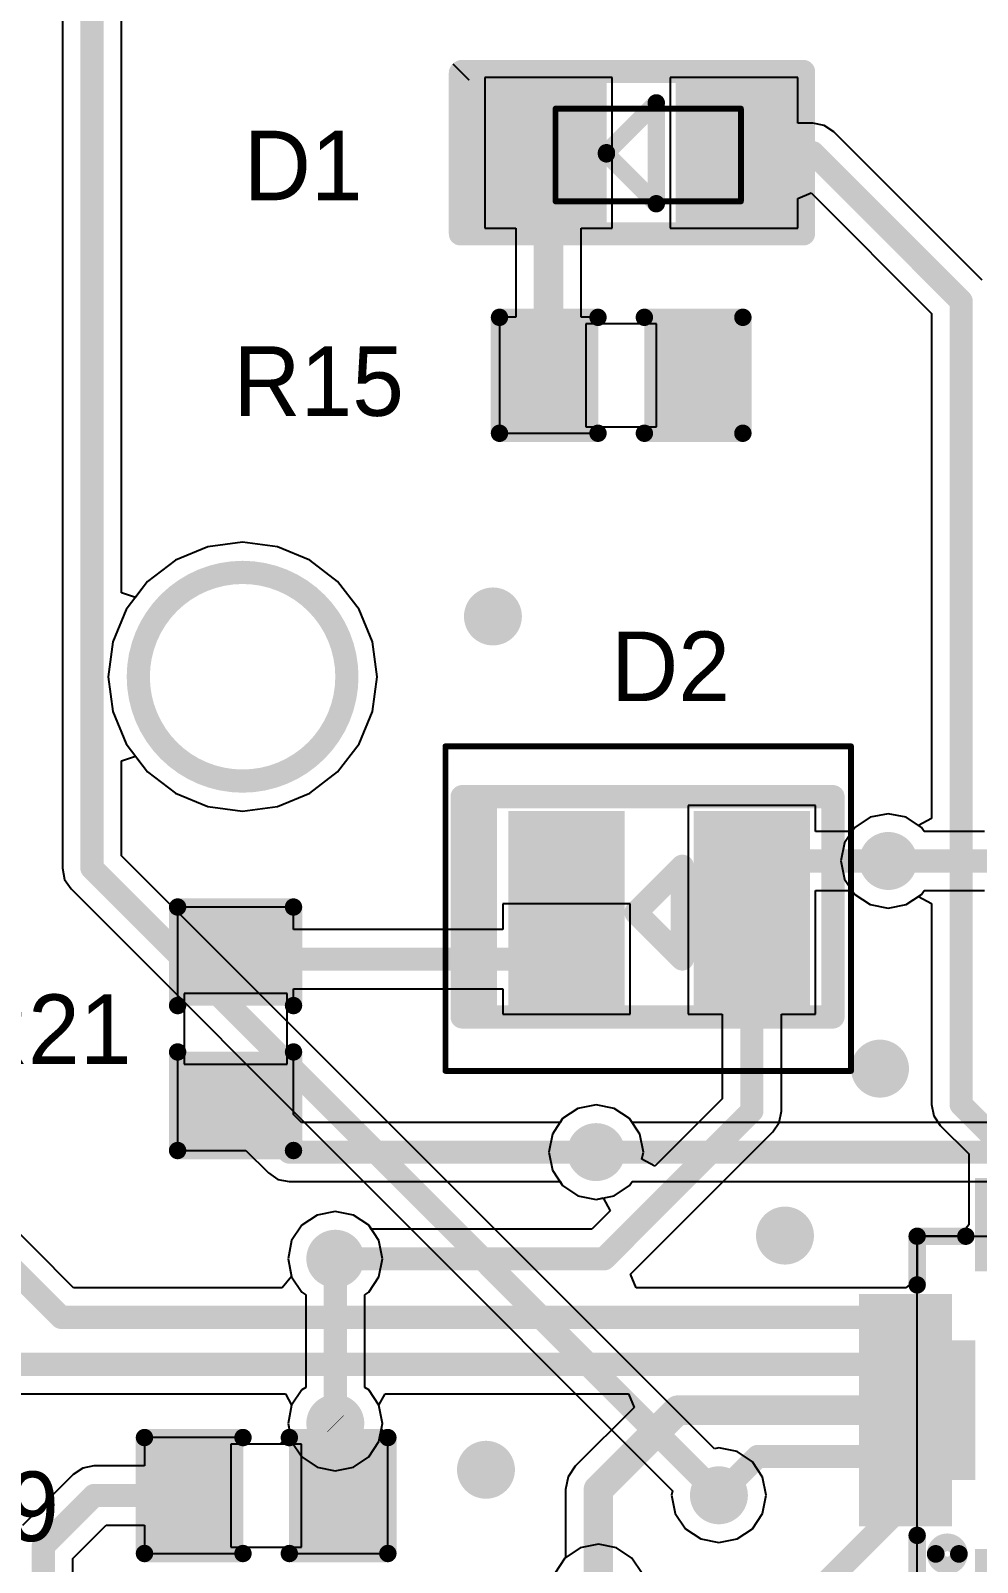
# Model space of a CAD drawing. Extents: x 10.58 to 11.54, y 9.91 to 15.27.
# Drawn here: x 10.912 to 11.234, y 13.486 to 14.007 of the extents above; entities that cross this region are included whole.
import ezdxf

# ---------------------------------------------------------------- set-up
doc = ezdxf.new("R2010")
doc.units = 0
doc.layers.get('0').update_dxf_attribs({"linetype": 'CONTINUOUS'})
for name, color, linetype in [('BOTTOMLAYER', 5, 'CONTINUOUS'), ('KEEPOUTLAYER', 6, 'CONTINUOUS'), ('MULTILAYER', 9, 'CONTINUOUS'), ('TOPLAYER', 1, 'CONTINUOUS'), ('TOPOVERLAY', 2, 'CONTINUOUS'), ('TOPPASTE', 8, 'CONTINUOUS'), ('TOPSOLDER', 216, 'CONTINUOUS'), ('VIAHOLELAYER', 16, 'CONTINUOUS')]:
    doc.layers.add(name, color=color, linetype=linetype)

# ---------------------------------------------------------------- blocks, each defined once
blk = doc.blocks.new('LED_0603_12')
at = {"layer": 'TOPLAYER'}
for points in [[(0.038189, -0.046457), (0.038189, -0.007087), (0.006693, -0.046457), (0.006693, -0.007087)], [(0.101181, -0.046457), (0.101181, -0.007087), (0.069685, -0.046457), (0.069685, -0.007087)]]:
    blk.add_solid(points, dxfattribs=at)
at = {"layer": 'TOPOVERLAY'}
for points, const_width in [([(-0.009449, 0.000394, 1), (-0.005512, 0.000394, 1)], 0.003937), ([(-0.009449, 0.000394, 1), (-0.005512, 0.000394, 1)], 0.003937), ([(-0.009055, 0.000787, 1), (-0.005118, 0.000787, 1)], 0.003937), ([(-0.009055, 0.000787, 1), (-0.005118, 0.000787, 1)], 0.003937), ([(-0.002756, 0.000787, 1), (0.001181, 0.000787, 1)], 0.003937), ([(-0.002756, 0.000787, 1), (0.001181, 0.000787, 1)], 0.003937), ([(-0.002756, 0.000787, 1), (0.001181, 0.000787, 1)], 0.003937), ([(0.107087, 0.000787, 1), (0.111024, 0.000787, 1)], 0.003937), ([(0.107087, 0.000787, 1), (0.111024, 0.000787, 1)], 0.003937), ([(-0.009449, -0.005512, 1), (-0.005512, -0.005512, 1)], 0.003937), ([(-0.009449, -0.005512, 1), (-0.005512, -0.005512, 1)], 0.003937), ([(0.057579, -0.009843, 1), (0.060532, -0.009843, 1)], 0.002953), ([(0.057579, -0.009843, 1), (0.060532, -0.009843, 1)], 0.002953), ([(0.04065, -0.026772, 1), (0.043602, -0.026772, 1)], 0.002953), ([(0.04065, -0.026772, 1), (0.043602, -0.026772, 1)], 0.002953), ([(0.04065, -0.026772, 1), (0.043602, -0.026772, 1)], 0.002953), ([(0.04065, -0.027165, 1), (0.043602, -0.027165, 1)], 0.002953), ([(0.057579, -0.044095, 1), (0.060532, -0.044095, 1)], 0.002953), ([(0.057579, -0.044095, 1), (0.060532, -0.044095, 1)], 0.002953), ([(-0.009449, -0.054331, 1), (-0.005512, -0.054331, 1)], 0.003937), ([(-0.009449, -0.054331, 1), (-0.005512, -0.054331, 1)], 0.003937), ([(-0.002756, -0.054331, 1), (0.001181, -0.054331, 1)], 0.003937), ([(-0.002756, -0.054331, 1), (0.001181, -0.054331, 1)], 0.003937), ([(0.012598, -0.054331, 1), (0.016535, -0.054331, 1)], 0.003937), ([(0.107087, -0.054331, 1), (0.111024, -0.054331, 1)], 0.003937), ([(0.107087, -0.054331, 1), (0.111024, -0.054331, 1)], 0.003937)]:
    blk.add_lwpolyline(points, format="xyb", close=True, dxfattribs=dict(at, const_width=const_width))
for points, const_width in [([(-0.00748, 0.000394), (-0.007087, 0.000787)], 0.007874), ([(-0.00748, -0.005512), (-0.00748, 0.000394)], 0.007874), ([(-0.007087, 0.000787), (-0.000787, 0.000787)], 0.007874), ([(-0.000787, 0.000787), (0.109055, 0.000787)], 0.007874), ([(-0.000787, -0.054331), (-0.000787, 0.000787)], 0.007874), ([(0.109055, -0.054331), (0.109055, 0.000787)], 0.007874), ([(-0.00748, -0.054331), (-0.00748, -0.005512)], 0.007874), ([(0.042126, -0.026772), (0.059055, -0.009843)], 0.005906), ([(0.059055, -0.044095), (0.059055, -0.009843)], 0.005906), ([(0.042126, -0.026772), (0.042126, -0.026772)], 0.005906), ([(0.042126, -0.027165), (0.059055, -0.044095)], 0.005906), ([(-0.00748, -0.054331), (0.014567, -0.054331)], 0.007874), ([(-0.000787, -0.054331), (0.109055, -0.054331)], 0.007874)]:
    blk.add_lwpolyline(points, dxfattribs=dict(at, const_width=const_width))
at = {"layer": 'TOPPASTE'}
for points in [[(0.038189, -0.046457), (0.038189, -0.007087), (0.006693, -0.046457), (0.006693, -0.007087)], [(0.101181, -0.046457), (0.101181, -0.007087), (0.069685, -0.046457), (0.069685, -0.007087)]]:
    blk.add_solid(points, dxfattribs=at)
at = {"layer": 'TOPSOLDER'}
for points in [[(0.042189, -0.050457), (0.042189, -0.003087), (0.002693, -0.050457), (0.002693, -0.003087)], [(0.105181, -0.050457), (0.105181, -0.003087), (0.065685, -0.050457), (0.065685, -0.003087)]]:
    blk.add_solid(points, dxfattribs=at)
blk = doc.blocks.new('0603_2_LED_23')
at = {"layer": 'TOPLAYER'}
for points in [[(-0.015748, 0.04626), (-0.015748, 0.020669), (0.015748, 0.04626), (0.015748, 0.020669)], [(0.047244, 0.04626), (0.047244, 0.020669), (0.07874, 0.04626), (0.07874, 0.020669)], [(-0.015748, 0.012795), (-0.015748, -0.012795), (0.015748, 0.012795), (0.015748, -0.012795)], [(0.047244, 0.012795), (0.047244, -0.012795), (0.07874, 0.012795), (0.07874, -0.012795)]]:
    blk.add_solid(points, dxfattribs=at)
at = {"layer": 'TOPOVERLAY', "const_width": 0.007874}
for points in [[(-0.035433, -0.019685), (-0.035433, 0.055118)], [(-0.035433, 0.055118), (0.090551, 0.055118)], [(-0.027559, -0.019685), (-0.027559, 0.055118)], [(0.090551, -0.019685), (0.090551, 0.055118)], [(0.023622, 0.015748), (0.03937, 0.031496)], [(0.03937, 0), (0.03937, 0.031496)], [(0.023622, 0.015748), (0.03937, 0)], [(-0.035433, -0.019685), (0.090551, -0.019685)]]:
    blk.add_lwpolyline(points, dxfattribs=at)
at = {"layer": 'TOPOVERLAY', "const_width": 0.003937}
for points in [[(-0.037402, 0.055118, 1), (-0.033465, 0.055118, 1)], [(-0.037402, 0.055118, 1), (-0.033465, 0.055118, 1)], [(-0.029528, 0.055118, 1), (-0.025591, 0.055118, 1)], [(0.088583, 0.055118, 1), (0.09252, 0.055118, 1)], [(0.088583, 0.055118, 1), (0.09252, 0.055118, 1)], [(0.037402, 0.031496, 1), (0.041339, 0.031496, 1)], [(0.037402, 0.031496, 1), (0.041339, 0.031496, 1)], [(0.021653, 0.015748, 1), (0.02559, 0.015748, 1)], [(0.021654, 0.015748, 1), (0.025591, 0.015748, 1)], [(0.037402, 0, 1), (0.041339, 0, 1)], [(0.037402, 0, 1), (0.041339, 0, 1)], [(-0.037402, -0.019685, 1), (-0.033465, -0.019685, 1)], [(-0.037402, -0.019685, 1), (-0.033465, -0.019685, 1)], [(-0.029528, -0.019685, 1), (-0.025591, -0.019685, 1)], [(0.088583, -0.019685, 1), (0.09252, -0.019685, 1)], [(0.088583, -0.019685, 1), (0.09252, -0.019685, 1)]]:
    blk.add_lwpolyline(points, format="xyb", close=True, dxfattribs=at)
at = {"layer": 'TOPPASTE'}
for points in [[(-0.015748, 0.04626), (-0.015748, 0.020669), (0.015748, 0.04626), (0.015748, 0.020669)], [(0.047244, 0.04626), (0.047244, 0.020669), (0.07874, 0.04626), (0.07874, 0.020669)], [(-0.015748, 0.012795), (-0.015748, -0.012795), (0.015748, 0.012795), (0.015748, -0.012795)], [(0.047244, 0.012795), (0.047244, -0.012795), (0.07874, 0.012795), (0.07874, -0.012795)]]:
    blk.add_solid(points, dxfattribs=at)
at = {"layer": 'TOPSOLDER'}
for points in [[(-0.019748, 0.05026), (-0.019748, 0.016669), (0.019748, 0.05026), (0.019748, 0.016669)], [(0.043244, 0.05026), (0.043244, 0.016669), (0.08274, 0.05026), (0.08274, 0.016669)], [(-0.019748, 0.016795), (-0.019748, -0.016795), (0.019748, 0.016795), (0.019748, -0.016795)], [(0.043244, 0.016795), (0.043244, -0.016795), (0.08274, 0.016795), (0.08274, -0.016795)]]:
    blk.add_solid(points, dxfattribs=at)
blk = doc.blocks.new('R_0402_41')
at = {"layer": 'TOPLAYER'}
for p, q in [((0.017, 0.0175), (-0.007, 0.0175)), ((-0.007, 0.0175), (-0.007, -0.0175)), ((0.017, -0.0175), (0.017, 0.0175)), ((-0.007, -0.0175), (0.017, -0.0175))]:
    blk.add_line(p, q, dxfattribs=at)
for points in [[(-0.006811, -0.01378), (-0.006811, 0.01378), (-0.030433, -0.01378), (-0.030433, 0.01378)], [(0.040433, -0.01378), (0.040433, 0.01378), (0.016811, -0.01378), (0.016811, 0.01378)]]:
    blk.add_solid(points, dxfattribs=at)
at = {"layer": 'TOPOVERLAY', "const_width": 0.005906}
for points in [[(-0.036339, -0.019685), (-0.036339, 0.019685)], [(-0.036339, 0.019685), (-0.002874, 0.019685)], [(0.012874, 0.019685), (0.046339, 0.019685)], [(0.046339, -0.019685), (0.046339, 0.019685)], [(-0.036339, -0.019685), (-0.002874, -0.019685)], [(0.012874, -0.019685), (0.046339, -0.019685)]]:
    blk.add_lwpolyline(points, dxfattribs=at)
at = {"layer": 'TOPOVERLAY', "const_width": 0.002953}
for points in [[(-0.037815, 0.019685, 1), (-0.034862, 0.019685, 1)], [(-0.037815, 0.019685, 1), (-0.034862, 0.019685, 1)], [(-0.00435, 0.019685, 1), (-0.001398, 0.019685, 1)], [(0.011398, 0.019685, 1), (0.01435, 0.019685, 1)], [(0.044862, 0.019685, 1), (0.047815, 0.019685, 1)], [(0.044862, 0.019685, 1), (0.047815, 0.019685, 1)], [(-0.037815, -0.019685, 1), (-0.034862, -0.019685, 1)], [(-0.037815, -0.019685, 1), (-0.034862, -0.019685, 1)], [(-0.00435, -0.019685, 1), (-0.001398, -0.019685, 1)], [(0.011398, -0.019685, 1), (0.01435, -0.019685, 1)], [(0.044862, -0.019685, 1), (0.047815, -0.019685, 1)], [(0.044862, -0.019685, 1), (0.047815, -0.019685, 1)]]:
    blk.add_lwpolyline(points, format="xyb", close=True, dxfattribs=at)
at = {"layer": 'TOPPASTE'}
for points in [[(-0.006811, -0.01378), (-0.006811, 0.01378), (-0.030433, -0.01378), (-0.030433, 0.01378)], [(0.040433, -0.01378), (0.040433, 0.01378), (0.016811, -0.01378), (0.016811, 0.01378)]]:
    blk.add_solid(points, dxfattribs=at)
at = {"layer": 'TOPSOLDER'}
for points in [[(-0.002811, -0.01778), (-0.002811, 0.01778), (-0.034433, -0.01778), (-0.034433, 0.01778)], [(0.044433, -0.01778), (0.044433, 0.01778), (0.012811, -0.01778), (0.012811, 0.01778)]]:
    blk.add_solid(points, dxfattribs=at)
blk = doc.blocks.new('R_0402_45')
at = {"layer": 'TOPLAYER'}
for p, q in [((0.017, 0.0175), (-0.007, 0.0175)), ((-0.007, 0.0175), (-0.007, -0.0175)), ((0.017, -0.0175), (0.017, 0.0175)), ((-0.007, -0.0175), (0.017, -0.0175))]:
    blk.add_line(p, q, dxfattribs=at)
for points in [[(-0.006811, -0.01378), (-0.006811, 0.01378), (-0.030433, -0.01378), (-0.030433, 0.01378)], [(0.040433, -0.01378), (0.040433, 0.01378), (0.016811, -0.01378), (0.016811, 0.01378)]]:
    blk.add_solid(points, dxfattribs=at)
at = {"layer": 'TOPOVERLAY', "const_width": 0.005906}
for points in [[(-0.036339, -0.019685), (-0.036339, 0.019685)], [(-0.036339, 0.019685), (-0.002874, 0.019685)], [(0.012874, 0.019685), (0.046339, 0.019685)], [(0.046339, -0.019685), (0.046339, 0.019685)], [(-0.036339, -0.019685), (-0.002874, -0.019685)], [(0.012874, -0.019685), (0.046339, -0.019685)]]:
    blk.add_lwpolyline(points, dxfattribs=at)
at = {"layer": 'TOPOVERLAY', "const_width": 0.002953}
for points in [[(-0.037815, 0.019685, 1), (-0.034862, 0.019685, 1)], [(-0.037815, 0.019685, 1), (-0.034862, 0.019685, 1)], [(-0.00435, 0.019685, 1), (-0.001398, 0.019685, 1)], [(0.011398, 0.019685, 1), (0.01435, 0.019685, 1)], [(0.044862, 0.019685, 1), (0.047815, 0.019685, 1)], [(0.044862, 0.019685, 1), (0.047815, 0.019685, 1)], [(-0.037815, -0.019685, 1), (-0.034862, -0.019685, 1)], [(-0.037815, -0.019685, 1), (-0.034862, -0.019685, 1)], [(-0.00435, -0.019685, 1), (-0.001398, -0.019685, 1)], [(0.011398, -0.019685, 1), (0.01435, -0.019685, 1)], [(0.044862, -0.019685, 1), (0.047815, -0.019685, 1)], [(0.044862, -0.019685, 1), (0.047815, -0.019685, 1)]]:
    blk.add_lwpolyline(points, format="xyb", close=True, dxfattribs=at)
at = {"layer": 'TOPPASTE'}
for points in [[(-0.006811, -0.01378), (-0.006811, 0.01378), (-0.030433, -0.01378), (-0.030433, 0.01378)], [(0.040433, -0.01378), (0.040433, 0.01378), (0.016811, -0.01378), (0.016811, 0.01378)]]:
    blk.add_solid(points, dxfattribs=at)
at = {"layer": 'TOPSOLDER'}
for points in [[(-0.002811, -0.01778), (-0.002811, 0.01778), (-0.034433, -0.01778), (-0.034433, 0.01778)], [(0.044433, -0.01778), (0.044433, 0.01778), (0.012811, -0.01778), (0.012811, 0.01778)]]:
    blk.add_solid(points, dxfattribs=at)
blk = doc.blocks.new('R_0402_47')
at = {"layer": 'TOPLAYER'}
for p, q in [((0.017, 0.0175), (-0.007, 0.0175)), ((-0.007, 0.0175), (-0.007, -0.0175)), ((0.017, -0.0175), (0.017, 0.0175)), ((-0.007, -0.0175), (0.017, -0.0175))]:
    blk.add_line(p, q, dxfattribs=at)
for points in [[(-0.006811, -0.01378), (-0.006811, 0.01378), (-0.030433, -0.01378), (-0.030433, 0.01378)], [(0.040433, -0.01378), (0.040433, 0.01378), (0.016811, -0.01378), (0.016811, 0.01378)]]:
    blk.add_solid(points, dxfattribs=at)
at = {"layer": 'TOPOVERLAY', "const_width": 0.005906}
for points in [[(-0.036339, 0.019685), (-0.036339, -0.019685)], [(-0.036339, 0.019685), (-0.002874, 0.019685)], [(0.012874, 0.019685), (0.046339, 0.019685)], [(0.046339, 0.019685), (0.046339, -0.019685)], [(-0.036339, -0.019685), (-0.002874, -0.019685)], [(0.012874, -0.019685), (0.046339, -0.019685)]]:
    blk.add_lwpolyline(points, dxfattribs=at)
at = {"layer": 'TOPOVERLAY', "const_width": 0.002953}
for points in [[(-0.037815, 0.019685, 1), (-0.034862, 0.019685, 1)], [(-0.037815, 0.019685, 1), (-0.034862, 0.019685, 1)], [(-0.00435, 0.019685, 1), (-0.001398, 0.019685, 1)], [(0.011398, 0.019685, 1), (0.01435, 0.019685, 1)], [(0.044862, 0.019685, 1), (0.047815, 0.019685, 1)], [(0.044862, 0.019685, 1), (0.047815, 0.019685, 1)], [(-0.037815, -0.019685, 1), (-0.034862, -0.019685, 1)], [(-0.037815, -0.019685, 1), (-0.034862, -0.019685, 1)], [(-0.00435, -0.019685, 1), (-0.001398, -0.019685, 1)], [(0.011398, -0.019685, 1), (0.01435, -0.019685, 1)], [(0.044862, -0.019685, 1), (0.047815, -0.019685, 1)], [(0.044862, -0.019685, 1), (0.047815, -0.019685, 1)]]:
    blk.add_lwpolyline(points, format="xyb", close=True, dxfattribs=at)
at = {"layer": 'TOPPASTE'}
for points in [[(-0.006811, -0.01378), (-0.006811, 0.01378), (-0.030433, -0.01378), (-0.030433, 0.01378)], [(0.040433, -0.01378), (0.040433, 0.01378), (0.016811, -0.01378), (0.016811, 0.01378)]]:
    blk.add_solid(points, dxfattribs=at)
at = {"layer": 'TOPSOLDER'}
for points in [[(-0.002811, -0.01778), (-0.002811, 0.01778), (-0.034433, -0.01778), (-0.034433, 0.01778)], [(0.044433, -0.01778), (0.044433, 0.01778), (0.012811, -0.01778), (0.012811, 0.01778)]]:
    blk.add_solid(points, dxfattribs=at)
blk = doc.blocks.new('QFN_20_0_4___62')
at = {"layer": 'TOPLAYER'}
for points in [[(-0.027559, 0.051181), (-0.027559, 0.074803), (-0.035433, 0.051181), (-0.035433, 0.074803)], [(-0.011811, 0.043307), (-0.011811, 0.074803), (-0.019685, 0.043307), (-0.019685, 0.074803)], [(0.003937, 0.043307), (0.003937, 0.074803), (-0.003937, 0.043307), (-0.003937, 0.074803)], [(0.019685, 0.043307), (0.019685, 0.074803), (0.011811, 0.043307), (0.011811, 0.074803)], [(0.035433, 0.051181), (0.035433, 0.074803), (0.027559, 0.051181), (0.027559, 0.074803)], [(-0.074803, 0.027559), (-0.051181, 0.027559), (-0.074803, 0.035433), (-0.051181, 0.035433)], [(0.051181, 0.027559), (0.074803, 0.027559), (0.051181, 0.035433), (0.074803, 0.035433)], [(-0.02559, -0.02559), (0.02559, -0.02559), (-0.02559, 0.02559), (0.02559, 0.02559)], [(-0.074803, 0.011811), (-0.043307, 0.011811), (-0.074803, 0.019685), (-0.043307, 0.019685)], [(0.043307, 0.011811), (0.074803, 0.011811), (0.043307, 0.019685), (0.074803, 0.019685)], [(-0.074803, -0.003937), (-0.043307, -0.003937), (-0.074803, 0.003937), (-0.043307, 0.003937)], [(0.043307, -0.003937), (0.074803, -0.003937), (0.043307, 0.003937), (0.074803, 0.003937)], [(-0.074803, -0.019685), (-0.043307, -0.019685), (-0.074803, -0.011811), (-0.043307, -0.011811)], [(0.043307, -0.019685), (0.074803, -0.019685), (0.043307, -0.011811), (0.074803, -0.011811)], [(-0.074803, -0.035433), (-0.051181, -0.035433), (-0.074803, -0.027559), (-0.051181, -0.027559)], [(0.051181, -0.035433), (0.074803, -0.035433), (0.051181, -0.027559), (0.074803, -0.027559)], [(-0.011811, -0.074803), (-0.011811, -0.043307), (-0.019685, -0.074803), (-0.019685, -0.043307)], [(0.003937, -0.074803), (0.003937, -0.043307), (-0.003937, -0.074803), (-0.003937, -0.043307)], [(0.019685, -0.074803), (0.019685, -0.043307), (0.011811, -0.074803), (0.011811, -0.043307)], [(-0.027559, -0.074803), (-0.027559, -0.051181), (-0.035433, -0.074803), (-0.035433, -0.051181)], [(0.035433, -0.074803), (0.035433, -0.051181), (0.027559, -0.074803), (0.027559, -0.051181)]]:
    blk.add_solid(points, dxfattribs=at)
at = {"layer": 'TOPOVERLAY'}
for points, const_width in [([(-0.060532, 0.059055, 1), (-0.057579, 0.059055, 1)], 0.002953), ([(-0.060532, 0.059055, 1), (-0.057579, 0.059055, 1)], 0.002953), ([(-0.043996, 0.059055, 1), (-0.041043, 0.059055, 1)], 0.002953), ([(0.041043, 0.059055, 1), (0.043996, 0.059055, 1)], 0.002953), ([(0.057579, 0.059055, 1), (0.060532, 0.059055, 1)], 0.002953), ([(0.057579, 0.059055, 1), (0.060532, 0.059055, 1)], 0.002953), ([(-0.060532, 0.04252, 1), (-0.057579, 0.04252, 1)], 0.002953), ([(0.057579, 0.04252, 1), (0.060532, 0.04252, 1)], 0.002953), ([(-0.060532, -0.04252, 1), (-0.057579, -0.04252, 1)], 0.002953), ([(0.057579, -0.04252, 1), (0.060532, -0.04252, 1)], 0.002953), ([(-0.044882, -0.048819, 1), (-0.052756, -0.048819, 1)], 0.006), ([(-0.054256, -0.048819, 1), (-0.051256, -0.048819, 1)], 0.003), ([(-0.046382, -0.048819, 1), (-0.043382, -0.048819, 1)], 0.003), ([(-0.060532, -0.059055, 1), (-0.057579, -0.059055, 1)], 0.002953), ([(-0.060532, -0.059055, 1), (-0.057579, -0.059055, 1)], 0.002953), ([(-0.043602, -0.059055, 1), (-0.04065, -0.059055, 1)], 0.002953), ([(0.041043, -0.059055, 1), (0.043996, -0.059055, 1)], 0.002953), ([(0.057579, -0.059055, 1), (0.060532, -0.059055, 1)], 0.002953), ([(0.057579, -0.059055, 1), (0.060532, -0.059055, 1)], 0.002953), ([(-0.066142, -0.067716, 1), (-0.074016, -0.067716, 1)], 0.007874), ([(-0.075984, -0.067716, 1), (-0.072047, -0.067716, 1)], 0.003937), ([(-0.06811, -0.067716, 1), (-0.064173, -0.067716, 1)], 0.003937)]:
    blk.add_lwpolyline(points, format="xyb", close=True, dxfattribs=dict(at, const_width=const_width))
at = {"layer": 'TOPOVERLAY', "const_width": 0.005906}
for points in [[(-0.059055, 0.04252), (-0.059055, 0.059055)], [(-0.059055, 0.059055), (-0.04252, 0.059055)], [(0.04252, 0.059055), (0.059055, 0.059055)], [(0.059055, 0.04252), (0.059055, 0.059055)], [(-0.059055, -0.059055), (-0.059055, -0.04252)], [(0.059055, -0.059055), (0.059055, -0.04252)], [(-0.059055, -0.059055), (-0.042126, -0.059055)], [(0.04252, -0.059055), (0.059055, -0.059055)]]:
    blk.add_lwpolyline(points, dxfattribs=at)
at = {"layer": 'TOPPASTE'}
for points in [[(-0.027559, 0.051181), (-0.027559, 0.074803), (-0.035433, 0.051181), (-0.035433, 0.074803)], [(-0.011811, 0.043307), (-0.011811, 0.074803), (-0.019685, 0.043307), (-0.019685, 0.074803)], [(0.003937, 0.043307), (0.003937, 0.074803), (-0.003937, 0.043307), (-0.003937, 0.074803)], [(0.019685, 0.043307), (0.019685, 0.074803), (0.011811, 0.043307), (0.011811, 0.074803)], [(0.035433, 0.051181), (0.035433, 0.074803), (0.027559, 0.051181), (0.027559, 0.074803)], [(-0.074803, 0.027559), (-0.051181, 0.027559), (-0.074803, 0.035433), (-0.051181, 0.035433)], [(0.051181, 0.027559), (0.074803, 0.027559), (0.051181, 0.035433), (0.074803, 0.035433)], [(-0.02559, -0.02559), (0.02559, -0.02559), (-0.02559, 0.02559), (0.02559, 0.02559)], [(-0.074803, 0.011811), (-0.043307, 0.011811), (-0.074803, 0.019685), (-0.043307, 0.019685)], [(0.043307, 0.011811), (0.074803, 0.011811), (0.043307, 0.019685), (0.074803, 0.019685)], [(-0.074803, -0.003937), (-0.043307, -0.003937), (-0.074803, 0.003937), (-0.043307, 0.003937)], [(0.043307, -0.003937), (0.074803, -0.003937), (0.043307, 0.003937), (0.074803, 0.003937)], [(-0.074803, -0.019685), (-0.043307, -0.019685), (-0.074803, -0.011811), (-0.043307, -0.011811)], [(0.043307, -0.019685), (0.074803, -0.019685), (0.043307, -0.011811), (0.074803, -0.011811)], [(-0.074803, -0.035433), (-0.051181, -0.035433), (-0.074803, -0.027559), (-0.051181, -0.027559)], [(0.051181, -0.035433), (0.074803, -0.035433), (0.051181, -0.027559), (0.074803, -0.027559)], [(-0.011811, -0.074803), (-0.011811, -0.043307), (-0.019685, -0.074803), (-0.019685, -0.043307)], [(0.003937, -0.074803), (0.003937, -0.043307), (-0.003937, -0.074803), (-0.003937, -0.043307)], [(0.019685, -0.074803), (0.019685, -0.043307), (0.011811, -0.074803), (0.011811, -0.043307)], [(-0.027559, -0.074803), (-0.027559, -0.051181), (-0.035433, -0.074803), (-0.035433, -0.051181)], [(0.035433, -0.074803), (0.035433, -0.051181), (0.027559, -0.074803), (0.027559, -0.051181)]]:
    blk.add_solid(points, dxfattribs=at)
at = {"layer": 'TOPSOLDER'}
for points in [[(-0.023559, 0.047181), (-0.023559, 0.078803), (-0.039433, 0.047181), (-0.039433, 0.078803)], [(-0.007811, 0.039307), (-0.007811, 0.078803), (-0.023685, 0.039307), (-0.023685, 0.078803)], [(0.007937, 0.039307), (0.007937, 0.078803), (-0.007937, 0.039307), (-0.007937, 0.078803)], [(0.023685, 0.039307), (0.023685, 0.078803), (0.007811, 0.039307), (0.007811, 0.078803)], [(0.039433, 0.047181), (0.039433, 0.078803), (0.023559, 0.047181), (0.023559, 0.078803)], [(-0.078803, 0.023559), (-0.047181, 0.023559), (-0.078803, 0.039433), (-0.047181, 0.039433)], [(0.047181, 0.023559), (0.078803, 0.023559), (0.047181, 0.039433), (0.078803, 0.039433)], [(-0.02959, -0.02959), (0.02959, -0.02959), (-0.02959, 0.02959), (0.02959, 0.02959)], [(-0.078803, 0.007811), (-0.039307, 0.007811), (-0.078803, 0.023685), (-0.039307, 0.023685)], [(0.039307, 0.007811), (0.078803, 0.007811), (0.039307, 0.023685), (0.078803, 0.023685)], [(-0.078803, -0.007937), (-0.039307, -0.007937), (-0.078803, 0.007937), (-0.039307, 0.007937)], [(0.039307, -0.007937), (0.078803, -0.007937), (0.039307, 0.007937), (0.078803, 0.007937)], [(-0.078803, -0.023685), (-0.039307, -0.023685), (-0.078803, -0.007811), (-0.039307, -0.007811)], [(0.039307, -0.023685), (0.078803, -0.023685), (0.039307, -0.007811), (0.078803, -0.007811)], [(-0.078803, -0.039433), (-0.047181, -0.039433), (-0.078803, -0.023559), (-0.047181, -0.023559)], [(0.047181, -0.039433), (0.078803, -0.039433), (0.047181, -0.023559), (0.078803, -0.023559)], [(-0.007811, -0.078803), (-0.007811, -0.039307), (-0.023685, -0.078803), (-0.023685, -0.039307)], [(0.007937, -0.078803), (0.007937, -0.039307), (-0.007937, -0.078803), (-0.007937, -0.039307)], [(0.023685, -0.078803), (0.023685, -0.039307), (0.007811, -0.078803), (0.007811, -0.039307)], [(-0.023559, -0.078803), (-0.023559, -0.047181), (-0.039433, -0.078803), (-0.039433, -0.047181)], [(0.039433, -0.078803), (0.039433, -0.047181), (0.023559, -0.078803), (0.023559, -0.047181)]]:
    blk.add_solid(points, dxfattribs=at)

msp = doc.modelspace()

# ---------------------------------------------------------------- linework, layer by layer
at = {"layer": 'BOTTOMLAYER'}
for p, q in [((10.922733, 14.680447), (10.922733, 13.722179)), ((10.942804, 13.815668), (10.942804, 14.67629)), ((10.97213, 13.83125), (10.961116, 13.826688)), ((10.983949, 13.832806), (10.97213, 13.83125)), ((10.995769, 13.83125), (10.983949, 13.832806)), ((11.006783, 13.826688), (10.995769, 13.83125)), ((10.961116, 13.826688), (10.951659, 13.81943)), ((11.016241, 13.81943), (11.006783, 13.826688)), ((10.947538, 13.814061), (10.942804, 13.815668)), ((10.951659, 13.81943), (10.947538, 13.814061)), ((11.023498, 13.809972), (11.016241, 13.81943)), ((11.02806, 13.798959), (11.023498, 13.809972)), ((11.029616, 13.787139), (11.02806, 13.798959)), ((11.02806, 13.77532), (11.029616, 13.787139)), ((11.023498, 13.764306), (11.02806, 13.77532)), ((11.016241, 13.754848), (11.023498, 13.764306)), ((10.942804, 13.758611), (10.947538, 13.760218)), ((10.942804, 13.726336), (10.942804, 13.758611)), ((10.947538, 13.760218), (10.951659, 13.754848)), ((10.951659, 13.754848), (10.961116, 13.747591)), ((11.006783, 13.747591), (11.016241, 13.754848)), ((10.961116, 13.747591), (10.97213, 13.743029)), ((10.995769, 13.743029), (11.006783, 13.747591)), ((10.97213, 13.743029), (10.983949, 13.741473)), ((10.983949, 13.741473), (10.995769, 13.743029)), ((11.197133, 13.739413), (11.191924, 13.735932)), ((11.203278, 13.740635), (11.197133, 13.739413)), ((11.209422, 13.739413), (11.203278, 13.740635)), ((11.214631, 13.735932), (11.209422, 13.739413)), ((11.191924, 13.735932), (11.188443, 13.730723)), ((11.215512, 13.734614), (11.214631, 13.735932)), ((11.235925, 13.734614), (11.215512, 13.734614)), ((11.144205, 13.524934), (10.942804, 13.726336)), ((11.188443, 13.730723), (11.187221, 13.724579)), ((10.922733, 13.722179), (10.922733, 13.722179)), ((10.922733, 13.722179), (10.922733, 13.722179)), ((10.922733, 13.722179), (10.923497, 13.718339)), ((11.187221, 13.724579), (11.188443, 13.718434)), ((10.923497, 13.718339), (10.925672, 13.715083)), ((11.188443, 13.718434), (11.191924, 13.713225)), ((10.925672, 13.715083), (11.130013, 13.510742)), ((11.191924, 13.713225), (11.197133, 13.709744)), ((11.209422, 13.709744), (11.214631, 13.713225)), ((11.214631, 13.713225), (11.215512, 13.714543)), ((11.215512, 13.714543), (11.235925, 13.714543)), ((11.197133, 13.709744), (11.203278, 13.708522)), ((11.203278, 13.708522), (11.209422, 13.709744)), ((11.097884, 13.640557), (11.092674, 13.637076)), ((11.104028, 13.641779), (11.097884, 13.640557)), ((11.110173, 13.640557), (11.104028, 13.641779)), ((11.115382, 13.637076), (11.110173, 13.640557)), ((11.092674, 13.637076), (11.089194, 13.631867)), ((11.116263, 13.635758), (11.115382, 13.637076)), ((11.367414, 13.635758), (11.116263, 13.635758)), ((11.089194, 13.631867), (11.087972, 13.625723)), ((11.087972, 13.625723), (11.089194, 13.619578)), ((11.089194, 13.619578), (11.092674, 13.614369)), ((11.092674, 13.614369), (11.097884, 13.610888)), ((11.110173, 13.610888), (11.115382, 13.614369)), ((11.115382, 13.614369), (11.116263, 13.615687)), ((11.116263, 13.615687), (11.363257, 13.615687)), ((11.097884, 13.610888), (11.104028, 13.609666)), ((11.104028, 13.609666), (11.110173, 13.610888)), ((11.0093, 13.60434), (11.004091, 13.600859)), ((11.015445, 13.605562), (11.0093, 13.60434)), ((11.021589, 13.60434), (11.015445, 13.605562)), ((11.026798, 13.600859), (11.021589, 13.60434)), ((11.004091, 13.600859), (11.000611, 13.59565)), ((11.030279, 13.59565), (11.026798, 13.600859)), ((11.000611, 13.59565), (10.999388, 13.589505)), ((11.031501, 13.589505), (11.030279, 13.59565)), ((10.999388, 13.589505), (11.000611, 13.583361)), ((11.030279, 13.583361), (11.031501, 13.589505)), ((11.000611, 13.583361), (11.004091, 13.578152)), ((11.026798, 13.578152), (11.030279, 13.583361)), ((11.004091, 13.578152), (11.00541, 13.57727)), ((11.00541, 13.57727), (11.00541, 13.545835)), ((11.025481, 13.577271), (11.026798, 13.578152)), ((11.025481, 13.545834), (11.025481, 13.577271)), ((11.004091, 13.544954), (11.000611, 13.539744)), ((11.00541, 13.545835), (11.004091, 13.544954)), ((11.026798, 13.544954), (11.025481, 13.545834)), ((11.030279, 13.539744), (11.026798, 13.544954)), ((11.000611, 13.539744), (10.999388, 13.5336)), ((11.031501, 13.5336), (11.030279, 13.539744)), ((10.999388, 13.5336), (11.000611, 13.527455)), ((11.030279, 13.527455), (11.031501, 13.5336)), ((11.000611, 13.527455), (11.004091, 13.522246)), ((11.026798, 13.522246), (11.030279, 13.527455)), ((11.14576, 13.525244), (11.144205, 13.524934)), ((11.151905, 13.524021), (11.14576, 13.525244)), ((11.157114, 13.520541), (11.151905, 13.524021)), ((11.004091, 13.522246), (11.0093, 13.518766)), ((11.0093, 13.518766), (11.015445, 13.517543)), ((11.015445, 13.517543), (11.021589, 13.518766)), ((11.021589, 13.518766), (11.026798, 13.522246)), ((11.160595, 13.515332), (11.157114, 13.520541)), ((11.161817, 13.509187), (11.160595, 13.515332)), ((11.130013, 13.510742), (11.129704, 13.509187)), ((11.129704, 13.509187), (11.130926, 13.503043)), ((11.160595, 13.503043), (11.161817, 13.509187)), ((11.130926, 13.503043), (11.134407, 13.497834)), ((11.157114, 13.497834), (11.160595, 13.503043)), ((11.134407, 13.497834), (11.139616, 13.494353)), ((11.151905, 13.494353), (11.157114, 13.497834)), ((11.104816, 13.492567), (11.098671, 13.491344)), ((11.11096, 13.491344), (11.104816, 13.492567)), ((11.139616, 13.494353), (11.14576, 13.493131)), ((11.14576, 13.493131), (11.151905, 13.494353)), ((11.093462, 13.487864), (11.089981, 13.482655)), ((11.098671, 13.491344), (11.093462, 13.487864)), ((11.116169, 13.487864), (11.11096, 13.491344)), ((11.11965, 13.482655), (11.116169, 13.487864))]:
    msp.add_line(p, q, dxfattribs=at)
at = {"layer": 'BOTTOMLAYER', "const_width": 0.007874}
for points in [[(10.932768, 13.722179), (10.932768, 14.680447)], [(11.203278, 13.724579), (11.24816, 13.724579)], [(10.932768, 13.722179), (11.14576, 13.509187)], [(11.104028, 13.625723), (11.367414, 13.625723)], [(11.015445, 13.589505), (11.015445, 13.589505)], [(11.015445, 13.5336), (11.015445, 13.589505)], [(11.015445, 13.5336), (11.015445, 13.5336)]]:
    msp.add_lwpolyline(points, dxfattribs=at)
at = {"layer": 'BOTTOMLAYER'}
for points, const_width in [([(11.064068, 13.807612, 1), (11.07391, 13.807612, 1)], 0.009843), ([(11.198357, 13.724579, 1), (11.208199, 13.724579, 1)], 0.009843), ([(11.201309, 13.724579, 1), (11.205246, 13.724579, 1)], 0.003937), ([(10.9308, 13.722179, 1), (10.934737, 13.722179, 1)], 0.003937), ([(10.9308, 13.722179, 1), (10.934737, 13.722179, 1)], 0.003937), ([(11.195564, 13.654069, 1), (11.205406, 13.654069, 1)], 0.009843), ([(11.099107, 13.625723, 1), (11.108949, 13.625723, 1)], 0.009843), ([(11.10206, 13.625723, 1), (11.105997, 13.625723, 1)], 0.003937), ([(11.16328, 13.597376, 1), (11.173122, 13.597376, 1)], 0.009843), ([(11.010524, 13.589505, 1), (11.020366, 13.589505, 1)], 0.009843), ([(11.013476, 13.589505, 1), (11.017413, 13.589505, 1)], 0.003937), ([(11.013477, 13.589505, 1), (11.017414, 13.589505, 1)], 0.003937), ([(11.013477, 13.589505, 1), (11.017414, 13.589505, 1)], 0.003937), ([(11.010524, 13.5336, 1), (11.020366, 13.5336, 1)], 0.009843), ([(11.013476, 13.5336, 1), (11.017413, 13.5336, 1)], 0.003937), ([(11.013477, 13.5336, 1), (11.017414, 13.5336, 1)], 0.003937), ([(11.013477, 13.5336, 1), (11.017414, 13.5336, 1)], 0.003937), ([(11.061705, 13.517849, 1), (11.071548, 13.517849, 1)], 0.009843), ([(11.140839, 13.509187, 1), (11.150682, 13.509187, 1)], 0.009843), ([(11.143792, 13.509187, 1), (11.147729, 13.509187, 1)], 0.003937)]:
    msp.add_lwpolyline(points, format="xyb", close=True, dxfattribs=dict(at, const_width=const_width))
at = {"layer": 'KEEPOUTLAYER'}
for points, const_width in [([(11.019383, 13.787139, 1), (10.948516, 13.787139, 1)], 0.007874), ([(10.946548, 13.787139, 1), (10.950485, 13.787139, 1)], 0.003937), ([(11.017414, 13.787139, 1), (11.021351, 13.787139, 1)], 0.003937)]:
    msp.add_lwpolyline(points, format="xyb", close=True, dxfattribs=dict(at, const_width=const_width))
at = {"layer": 'MULTILAYER', "const_width": 0.009843}
for points in [[(11.064068, 13.807612, 1), (11.07391, 13.807612, 1)], [(11.198357, 13.724579, 1), (11.208199, 13.724579, 1)], [(11.195564, 13.654069, 1), (11.205406, 13.654069, 1)], [(11.099107, 13.625723, 1), (11.108949, 13.625723, 1)], [(11.16328, 13.597376, 1), (11.173122, 13.597376, 1)], [(11.010524, 13.589505, 1), (11.020366, 13.589505, 1)], [(11.010524, 13.5336, 1), (11.020366, 13.5336, 1)], [(11.061705, 13.517849, 1), (11.071548, 13.517849, 1)], [(11.140839, 13.509187, 1), (11.150682, 13.509187, 1)]]:
    msp.add_lwpolyline(points, format="xyb", close=True, dxfattribs=at)
at = {"layer": 'TOPLAYER'}
for p, q in [((11.10952, 13.990675), (11.066213, 13.990675)), ((11.066213, 13.990675), (11.066213, 13.939493)), ((11.10952, 13.939493), (11.10952, 13.990675)), ((11.172512, 13.990675), (11.129205, 13.990675)), ((11.129205, 13.990675), (11.129205, 13.939493)), ((11.172512, 13.975119), (11.172512, 13.990675)), ((11.177659, 13.975119), (11.172512, 13.975119)), ((11.181499, 13.974355), (11.177659, 13.975119)), ((11.184755, 13.97218), (11.181499, 13.974355)), ((11.23514, 13.921795), (11.184755, 13.97218)), ((11.172512, 13.949506), (11.177132, 13.951419)), ((11.177132, 13.951419), (11.218008, 13.910542)), ((11.172512, 13.939493), (11.172512, 13.949506)), ((11.066213, 13.939493), (11.076747, 13.939493)), ((11.076747, 13.939493), (11.076747, 13.909186)), ((11.098986, 13.909186), (11.098986, 13.939493)), ((11.098986, 13.939493), (11.10952, 13.939493)), ((11.129205, 13.939493), (11.172512, 13.939493)), ((11.076747, 13.909186), (11.07122, 13.909186)), ((11.07122, 13.909186), (11.07122, 13.869816)), ((11.106653, 13.909186), (11.098986, 13.909186)), ((11.106653, 13.907001), (11.106653, 13.909186)), ((11.218008, 13.910542), (11.218008, 13.738979)), ((11.124559, 13.907001), (11.106653, 13.907001)), ((11.124559, 13.872001), (11.124559, 13.907001)), ((11.106653, 13.869816), (11.106653, 13.872001)), ((11.106653, 13.872001), (11.124559, 13.872001)), ((11.07122, 13.869816), (11.106653, 13.869816)), ((10.97213, 13.83125), (10.961116, 13.826688)), ((10.983949, 13.832806), (10.97213, 13.83125)), ((10.995769, 13.83125), (10.983949, 13.832806)), ((11.006783, 13.826688), (10.995769, 13.83125)), ((10.961116, 13.826688), (10.951659, 13.81943)), ((11.016241, 13.81943), (11.006783, 13.826688)), ((10.951659, 13.81943), (10.944401, 13.809972)), ((11.023498, 13.809972), (11.016241, 13.81943)), ((10.944401, 13.809972), (10.939839, 13.798959)), ((11.02806, 13.798959), (11.023498, 13.809972)), ((10.939839, 13.798959), (10.938283, 13.787139)), ((11.029616, 13.787139), (11.02806, 13.798959)), ((10.938283, 13.787139), (10.939839, 13.77532)), ((11.02806, 13.77532), (11.029616, 13.787139)), ((10.939839, 13.77532), (10.944401, 13.764306)), ((11.023498, 13.764306), (11.02806, 13.77532)), ((10.944401, 13.764306), (10.951659, 13.754848)), ((11.016241, 13.754848), (11.023498, 13.764306)), ((10.951659, 13.754848), (10.961116, 13.747591)), ((11.006783, 13.747591), (11.016241, 13.754848)), ((10.961116, 13.747591), (10.97213, 13.743029)), ((10.995769, 13.743029), (11.006783, 13.747591)), ((10.97213, 13.743029), (10.983949, 13.741473)), ((10.983949, 13.741473), (10.995769, 13.743029)), ((11.178604, 13.743466), (11.135297, 13.743466)), ((11.135297, 13.743466), (11.135297, 13.706064)), ((11.178604, 13.734614), (11.178604, 13.743466)), ((11.197133, 13.739413), (11.191924, 13.735932)), ((11.203278, 13.740635), (11.197133, 13.739413)), ((11.209422, 13.739413), (11.203278, 13.740635)), ((11.213599, 13.736622), (11.209422, 13.739413)), ((11.218008, 13.738979), (11.213599, 13.736622)), ((11.191043, 13.734614), (11.178604, 13.734614)), ((11.191924, 13.735932), (11.191043, 13.734614)), ((11.178604, 13.706064), (11.178604, 13.714543)), ((11.178604, 13.714543), (11.191043, 13.714543)), ((11.191043, 13.714543), (11.191924, 13.713225)), ((11.191924, 13.713225), (11.197133, 13.709744)), ((11.209422, 13.709744), (11.213599, 13.712535)), ((11.213599, 13.712535), (11.218008, 13.710178)), ((11.001244, 13.708939), (10.961874, 13.708939)), ((10.961874, 13.708939), (10.961874, 13.673506)), ((11.001244, 13.701258), (11.001244, 13.708939)), ((11.115612, 13.710001), (11.072305, 13.710001)), ((11.072305, 13.710001), (11.072305, 13.701258)), ((11.115612, 13.6726), (11.115612, 13.710001)), ((11.135297, 13.706064), (11.135297, 13.6726)), ((11.178604, 13.6726), (11.178604, 13.706064)), ((11.197133, 13.709744), (11.203278, 13.708522)), ((11.203278, 13.708522), (11.209422, 13.709744)), ((11.218008, 13.710178), (11.218008, 13.641864)), ((11.072305, 13.701258), (11.001244, 13.701258)), ((11.001244, 13.673506), (11.001244, 13.681187)), ((11.001244, 13.681187), (11.072305, 13.681187)), ((11.072305, 13.681187), (11.072305, 13.6726)), ((10.961874, 13.673506), (10.964059, 13.673506)), ((10.964059, 13.673506), (10.964059, 13.661695)), ((10.999059, 13.661695), (10.999059, 13.673506)), ((10.999059, 13.673506), (11.001244, 13.673506)), ((11.072305, 13.6726), (11.115612, 13.6726)), ((11.135297, 13.6726), (11.146916, 13.6726)), ((11.146916, 13.6726), (11.146916, 13.643826)), ((11.166986, 13.639669), (11.166986, 13.6726)), ((11.166986, 13.6726), (11.178604, 13.6726)), ((10.964059, 13.661695), (10.961874, 13.661695)), ((10.961874, 13.661695), (10.961874, 13.626262)), ((11.001244, 13.661695), (10.999059, 13.661695)), ((11.001244, 13.638486), (11.001244, 13.661695)), ((11.146916, 13.643826), (11.124007, 13.620918)), ((11.003972, 13.635758), (11.001244, 13.638486)), ((11.097884, 13.640557), (11.092674, 13.637076)), ((11.104028, 13.641779), (11.097884, 13.640557)), ((11.110173, 13.640557), (11.104028, 13.641779)), ((11.115382, 13.637076), (11.110173, 13.640557)), ((11.166222, 13.635829), (11.166986, 13.639669)), ((11.166986, 13.639669), (11.166986, 13.639669)), ((11.166986, 13.639669), (11.166986, 13.639669)), ((11.166986, 13.639669), (11.166986, 13.639669)), ((11.166986, 13.639669), (11.166986, 13.639669)), ((11.166986, 13.639669), (11.166986, 13.639669)), ((11.166986, 13.639669), (11.166986, 13.639669)), ((11.166986, 13.639669), (11.166986, 13.639669)), ((11.166986, 13.639669), (11.166986, 13.639669)), ((11.166986, 13.639669), (11.166986, 13.639669)), ((11.166986, 13.639669), (11.166986, 13.639669)), ((11.166986, 13.639669), (11.166986, 13.639669)), ((11.166986, 13.639669), (11.166986, 13.639669)), ((11.166986, 13.639669), (11.166986, 13.639669)), ((11.166986, 13.639669), (11.166986, 13.639669)), ((11.166986, 13.639669), (11.166986, 13.639669)), ((11.166986, 13.639669), (11.166986, 13.639669)), ((11.166986, 13.639669), (11.166986, 13.639669)), ((11.166986, 13.639669), (11.166986, 13.639669)), ((11.166986, 13.639669), (11.166986, 13.639669)), ((11.166986, 13.639669), (11.166986, 13.639669)), ((11.166986, 13.639669), (11.166986, 13.639669)), ((11.166986, 13.639669), (11.166986, 13.639669)), ((11.166986, 13.639669), (11.166986, 13.639669)), ((11.166986, 13.639669), (11.166986, 13.639669)), ((11.166986, 13.639669), (11.166986, 13.639669)), ((11.166986, 13.639669), (11.166986, 13.639669)), ((11.166986, 13.639669), (11.166986, 13.639669)), ((11.166986, 13.639669), (11.166986, 13.639669)), ((11.166986, 13.639669), (11.166986, 13.639669)), ((11.166986, 13.639669), (11.166986, 13.639669)), ((11.166986, 13.639669), (11.166986, 13.639669)), ((11.166986, 13.639669), (11.166986, 13.639669)), ((11.166986, 13.639669), (11.166986, 13.639669)), ((11.166986, 13.639669), (11.166986, 13.639669)), ((11.218008, 13.641864), (11.218772, 13.638024)), ((11.218772, 13.638024), (11.220948, 13.634768)), ((11.091793, 13.635758), (11.003972, 13.635758)), ((11.092674, 13.637076), (11.091793, 13.635758)), ((11.118862, 13.631867), (11.115382, 13.637076)), ((11.164047, 13.632573), (11.166222, 13.635829)), ((11.220948, 13.634768), (11.230627, 13.625089)), ((10.926516, 13.579632), (10.877337, 13.628811)), ((11.115725, 13.584251), (11.164047, 13.632573)), ((11.120085, 13.625723), (11.118862, 13.631867)), ((10.961874, 13.626262), (10.985083, 13.626262)), ((10.985083, 13.626262), (10.992719, 13.618627)), ((11.119598, 13.623275), (11.120085, 13.625723)), ((11.124007, 13.620918), (11.119598, 13.623275)), ((11.230627, 13.625089), (11.230627, 13.601093)), ((10.992719, 13.618627), (10.995974, 13.616451)), ((10.995974, 13.616451), (10.999815, 13.615687)), ((10.999815, 13.615687), (11.091793, 13.615687)), ((11.091793, 13.615687), (11.092674, 13.614369)), ((11.092674, 13.614369), (11.097884, 13.610888)), ((11.097884, 13.610888), (11.104028, 13.609666)), ((11.104028, 13.609666), (11.106476, 13.610153)), ((11.106476, 13.610153), (11.108833, 13.605743)), ((11.0093, 13.60434), (11.004091, 13.600859)), ((11.015445, 13.605562), (11.0093, 13.60434)), ((11.021589, 13.60434), (11.015445, 13.605562)), ((11.026798, 13.600859), (11.021589, 13.60434)), ((11.108833, 13.605743), (11.102628, 13.599538)), ((11.004091, 13.600859), (11.000611, 13.59565)), ((11.027681, 13.599538), (11.026798, 13.600859)), ((11.102628, 13.599538), (11.027681, 13.599538)), ((11.213104, 13.479045), (11.213104, 13.597156)), ((11.213104, 13.597156), (11.331214, 13.597156)), ((11.22747, 13.597156), (11.213104, 13.597156)), ((11.213104, 13.597156), (11.213104, 13.58279)), ((11.230642, 13.601021), (11.22747, 13.597156)), ((11.230627, 13.601093), (11.230642, 13.601021)), ((11.000611, 13.59565), (10.999388, 13.589505)), ((10.999388, 13.589505), (11.000583, 13.583497)), ((11.000583, 13.583497), (10.997411, 13.579632)), ((11.117639, 13.579632), (11.115725, 13.584251)), ((11.213104, 13.58279), (11.209239, 13.579618)), ((10.997411, 13.579632), (10.926516, 13.579632)), ((11.209167, 13.579632), (11.117639, 13.579632)), ((11.209239, 13.579618), (11.209167, 13.579632)), ((10.834767, 13.54364), (10.998528, 13.54364)), ((10.998528, 13.54364), (11.000611, 13.539744)), ((11.000611, 13.539744), (10.999388, 13.5336)), ((11.030279, 13.539744), (11.032362, 13.54364)), ((11.031501, 13.5336), (11.030279, 13.539744)), ((11.032362, 13.54364), (11.115042, 13.54364)), ((11.115042, 13.54364), (11.116955, 13.539021)), ((11.116955, 13.539021), (11.096953, 13.519018)), ((10.986053, 13.528786), (10.95062, 13.528786)), ((10.95062, 13.528786), (10.95062, 13.519136)), ((10.986053, 13.526601), (10.986053, 13.528786)), ((10.999862, 13.53122), (10.997864, 13.528786)), ((10.997864, 13.528786), (10.997864, 13.528786)), ((10.997864, 13.528786), (10.997864, 13.527849)), ((10.999388, 13.5336), (10.999862, 13.53122)), ((11.031081, 13.531486), (11.031501, 13.5336)), ((11.033297, 13.528786), (11.031081, 13.531486)), ((11.033297, 13.489416), (11.033297, 13.528786)), ((11.033297, 13.528786), (11.033297, 13.528786)), ((10.99684, 13.526601), (10.986053, 13.526601)), ((10.997864, 13.527849), (10.99684, 13.526601)), ((10.929629, 13.518372), (10.926373, 13.516197)), ((10.933469, 13.519136), (10.929629, 13.518372)), ((10.95062, 13.519136), (10.933469, 13.519136)), ((11.096953, 13.519018), (11.094543, 13.515411)), ((10.926373, 13.516197), (10.909136, 13.49896)), ((11.094543, 13.515411), (11.093696, 13.511156)), ((11.093696, 13.511156), (11.093696, 13.511155)), ((11.093696, 13.511155), (11.093696, 13.48802)), ((10.926268, 13.487707), (10.937626, 13.499065)), ((10.937626, 13.499065), (10.95062, 13.499065)), ((10.95062, 13.499065), (10.95062, 13.489416)), ((10.926268, 13.471201), (10.926268, 13.487707)), ((10.95062, 13.489416), (10.986053, 13.489416)), ((10.986053, 13.489416), (10.986053, 13.491601)), ((10.986053, 13.491601), (10.997864, 13.491601)), ((10.997864, 13.491601), (10.997864, 13.489416)), ((10.997864, 13.489416), (11.033297, 13.489416)), ((11.093462, 13.487864), (11.089981, 13.482655)), ((11.093696, 13.48802), (11.093462, 13.487864))]:
    msp.add_line(p, q, dxfattribs=at)
for points, const_width in [([(11.087867, 13.890571), (11.087867, 13.965084)], 0.01), ([(11.150859, 13.965084), (11.177659, 13.965084)], 0.007874), ([(11.177659, 13.965084), (11.228044, 13.914699)], 0.007874), ([(11.228044, 13.641864), (11.228044, 13.914699)], 0.007874), ([(11.157137, 13.724579), (11.203278, 13.724579)], 0.007874), ([(10.981559, 13.691223), (11.093881, 13.691223)], 0.007874), ([(11.156951, 13.639669), (11.156951, 13.691301)], 0.007874), ([(10.981559, 13.643979), (10.999815, 13.625723)], 0.007874), ([(11.106785, 13.589503), (11.156951, 13.639669)], 0.007874), ([(11.228044, 13.641864), (11.240663, 13.629245)], 0.007874), ([(10.867301, 13.624654), (10.922359, 13.569597)], 0.007874), ([(10.999815, 13.625723), (11.104028, 13.625723)], 0.007874), ([(11.015445, 13.589503), (11.015445, 13.589505)], 0.007874), ([(11.015445, 13.589503), (11.106785, 13.589503)], 0.007874), ([(10.922359, 13.569597), (11.209167, 13.569597)], 0.007874), ([(10.822532, 13.553675), (11.212931, 13.553675)], 0.007874), ([(11.104816, 13.511156), (11.13176, 13.538101)], 0.01), ([(11.13176, 13.538101), (11.213104, 13.538101)], 0.01), ([(11.015445, 13.5336), (11.015581, 13.533464)], 0.007874), ([(11.015581, 13.509101), (11.015581, 13.533464)], 0.007874), ([(11.14576, 13.509187), (11.158926, 13.522353)], 0.007874), ([(11.158926, 13.522353), (11.213104, 13.522353)], 0.007874), ([(10.916232, 13.491864), (10.933469, 13.509101)], 0.007874), ([(10.933469, 13.509101), (10.968337, 13.509101)], 0.007874), ([(11.104816, 13.47651), (11.104816, 13.511156)], 0.01), ([(11.159387, 13.456825), (11.209167, 13.506604)], 0.007874), ([(10.916232, 13.380057), (10.916232, 13.491864)], 0.007874)]:
    msp.add_lwpolyline(points, dxfattribs=dict(at, const_width=const_width))
for points, const_width in [([(11.085367, 13.965084, 1), (11.090367, 13.965084, 1)], 0.005), ([(11.14889, 13.965084, 1), (11.152827, 13.965084, 1)], 0.003937), ([(11.17569, 13.965084, 1), (11.179627, 13.965084, 1)], 0.003937), ([(11.17569, 13.965084, 1), (11.179627, 13.965084, 1)], 0.003937), ([(11.226075, 13.914699, 1), (11.230012, 13.914699, 1)], 0.003937), ([(11.226075, 13.914699, 1), (11.230012, 13.914699, 1)], 0.003937), ([(11.085367, 13.890571, 1), (11.090367, 13.890571, 1)], 0.005), ([(11.064068, 13.807612, 1), (11.07391, 13.807612, 1)], 0.009843), ([(11.198357, 13.724579, 1), (11.208199, 13.724579, 1)], 0.009843), ([(11.155169, 13.724579, 1), (11.159106, 13.724579, 1)], 0.003937), ([(11.201309, 13.724579, 1), (11.205246, 13.724579, 1)], 0.003937), ([(10.97959, 13.691223, 1), (10.983527, 13.691223, 1)], 0.003937), ([(11.091912, 13.691223, 1), (11.095849, 13.691223, 1)], 0.003937), ([(11.154982, 13.691301, 1), (11.158919, 13.691301, 1)], 0.003937), ([(11.195564, 13.654069, 1), (11.205406, 13.654069, 1)], 0.009843), ([(10.97959, 13.643979, 1), (10.983527, 13.643979, 1)], 0.003937), ([(11.154982, 13.639669, 1), (11.158919, 13.639669, 1)], 0.003937), ([(11.154982, 13.639669, 1), (11.158919, 13.639669, 1)], 0.003937), ([(11.226075, 13.641864, 1), (11.230012, 13.641864, 1)], 0.003937), ([(11.226075, 13.641864, 1), (11.230012, 13.641864, 1)], 0.003937), ([(11.099107, 13.625723, 1), (11.108949, 13.625723, 1)], 0.009843), ([(10.997846, 13.625723, 1), (11.001783, 13.625723, 1)], 0.003937), ([(10.997846, 13.625723, 1), (11.001783, 13.625723, 1)], 0.003937), ([(11.10206, 13.625723, 1), (11.105997, 13.625723, 1)], 0.003937), ([(11.16328, 13.597376, 1), (11.173122, 13.597376, 1)], 0.009843), ([(11.010524, 13.589505, 1), (11.020366, 13.589505, 1)], 0.009843), ([(11.013476, 13.589505, 1), (11.017413, 13.589505, 1)], 0.003937), ([(11.013476, 13.589503, 1), (11.017413, 13.589503, 1)], 0.003937), ([(11.013476, 13.589503, 1), (11.017413, 13.589503, 1)], 0.003937), ([(11.104816, 13.589503, 1), (11.108753, 13.589503, 1)], 0.003937), ([(11.104816, 13.589503, 1), (11.108753, 13.589503, 1)], 0.003937), ([(10.92039, 13.569597, 1), (10.924327, 13.569597, 1)], 0.003937), ([(10.92039, 13.569597, 1), (10.924327, 13.569597, 1)], 0.003937), ([(11.207198, 13.569597, 1), (11.211135, 13.569597, 1)], 0.003937), ([(11.210962, 13.553675, 1), (11.214899, 13.553675, 1)], 0.003937), ([(11.010524, 13.5336, 1), (11.020366, 13.5336, 1)], 0.009843), ([(11.12926, 13.538101, 1), (11.13426, 13.538101, 1)], 0.005), ([(11.12926, 13.538101, 1), (11.13426, 13.538101, 1)], 0.005), ([(11.210604, 13.538101, 1), (11.215604, 13.538101, 1)], 0.005), ([(11.013476, 13.5336, 1), (11.017413, 13.5336, 1)], 0.003937), ([(11.013612, 13.533464, 1), (11.017549, 13.533464, 1)], 0.003937), ([(11.013612, 13.533464, 1), (11.017549, 13.533464, 1)], 0.003937), ([(11.061705, 13.517849, 1), (11.071548, 13.517849, 1)], 0.009843), ([(11.156957, 13.522353, 1), (11.160894, 13.522353, 1)], 0.003937), ([(11.156957, 13.522353, 1), (11.160894, 13.522353, 1)], 0.003937), ([(11.211135, 13.522353, 1), (11.215072, 13.522353, 1)], 0.003937), ([(11.140839, 13.509187, 1), (11.150682, 13.509187, 1)], 0.009843), ([(10.931501, 13.509101, 1), (10.935438, 13.509101, 1)], 0.003937), ([(10.931501, 13.509101, 1), (10.935438, 13.509101, 1)], 0.003937), ([(10.966368, 13.509101, 1), (10.970305, 13.509101, 1)], 0.003937), ([(11.013612, 13.509101, 1), (11.017549, 13.509101, 1)], 0.003937), ([(11.102315, 13.511156, 1), (11.107316, 13.511156, 1)], 0.005), ([(11.102315, 13.511156, 1), (11.107316, 13.511156, 1)], 0.005), ([(11.143792, 13.509187, 1), (11.147729, 13.509187, 1)], 0.003937), ([(11.207198, 13.506604, 1), (11.211135, 13.506604, 1)], 0.003937), ([(10.914264, 13.491864, 1), (10.918201, 13.491864, 1)], 0.003937), ([(10.914264, 13.491864, 1), (10.918201, 13.491864, 1)], 0.003937)]:
    msp.add_lwpolyline(points, format="xyb", close=True, dxfattribs=dict(at, const_width=const_width))
at = {"layer": 'TOPOVERLAY', "const_width": 0.001969}
for points in [[(11.090249, 13.980053), (11.153241, 13.980053)], [(11.090249, 13.948557), (11.090249, 13.980053)], [(11.153241, 13.948557), (11.153241, 13.980053)], [(11.090249, 13.948557), (11.153241, 13.948557)], [(11.052847, 13.763517), (11.190642, 13.763517)], [(11.052847, 13.653281), (11.052847, 13.763517)], [(11.190642, 13.653281), (11.190642, 13.763517)], [(11.052847, 13.653281), (11.190642, 13.653281)]]:
    msp.add_lwpolyline(points, dxfattribs=at)
at = {"layer": 'TOPOVERLAY', "const_width": 0.000984}
for points in [[(11.089757, 13.980053, 1), (11.090741, 13.980053, 1)], [(11.089757, 13.980053, 1), (11.090741, 13.980053, 1)], [(11.152749, 13.980053, 1), (11.153733, 13.980053, 1)], [(11.152749, 13.980053, 1), (11.153733, 13.980053, 1)], [(11.089757, 13.948557, 1), (11.090741, 13.948557, 1)], [(11.089757, 13.948557, 1), (11.090741, 13.948557, 1)], [(11.152749, 13.948557, 1), (11.153733, 13.948557, 1)], [(11.152749, 13.948557, 1), (11.153733, 13.948557, 1)], [(11.052355, 13.763517, 1), (11.053339, 13.763517, 1)], [(11.052355, 13.763517, 1), (11.053339, 13.763517, 1)], [(11.19015, 13.763517, 1), (11.191135, 13.763517, 1)], [(11.19015, 13.763517, 1), (11.191135, 13.763517, 1)], [(11.052355, 13.653281, 1), (11.053339, 13.653281, 1)], [(11.052355, 13.653281, 1), (11.053339, 13.653281, 1)], [(11.19015, 13.653281, 1), (11.191135, 13.653281, 1)], [(11.19015, 13.653281, 1), (11.191135, 13.653281, 1)]]:
    msp.add_lwpolyline(points, format="xyb", close=True, dxfattribs=at)
at = {"layer": 'VIAHOLELAYER', "const_width": 0.005906}
for points in [[(11.066036, 13.807612, 1), (11.071941, 13.807612, 1)], [(11.200325, 13.724579, 1), (11.206231, 13.724579, 1)], [(11.197532, 13.654069, 1), (11.203437, 13.654069, 1)], [(11.101075, 13.625723, 1), (11.106981, 13.625723, 1)], [(11.165249, 13.597376, 1), (11.171154, 13.597376, 1)], [(11.012492, 13.589505, 1), (11.018398, 13.589505, 1)], [(11.012492, 13.5336, 1), (11.018398, 13.5336, 1)], [(11.063674, 13.517849, 1), (11.069579, 13.517849, 1)], [(11.142808, 13.509187, 1), (11.148713, 13.509187, 1)]]:
    msp.add_lwpolyline(points, format="xyb", close=True, dxfattribs=at)

# ---------------------------------------------------------------- block references
msp.add_blockref('LED_0603_12', (11.065426, 13.991856))
for name, p, rotation in [('R_0402_41', (11.107559, 13.889501), 360), ('0603_2_LED_23', (11.093959, 13.691301), 360), ('R_0402_47', (10.981559, 13.662601), 90), ('QFN_20_0_4___62', (11.272159, 13.538101), 360), ('R_0402_45', (10.986959, 13.509101), 360)]:
    msp.add_blockref(name, p, dxfattribs=dict(rotation=rotation))

# ---------------------------------------------------------------- texts
at = {"layer": 'TOPOVERLAY'}
msp.add_text('D1', height=0.023622, dxfattribs=at).set_placement((10.984343, 13.948951))
for s, p in [('R15', (10.9808, 13.875723)), ('D2', (11.109146, 13.778872)), ('R21', (10.88828, 13.655644)), ('R19', (10.86361, 13.493625))]:
    msp.add_text(s, height=0.023622, rotation=360, dxfattribs=at).set_placement(p)

doc.saveas('drawing.dxf')
